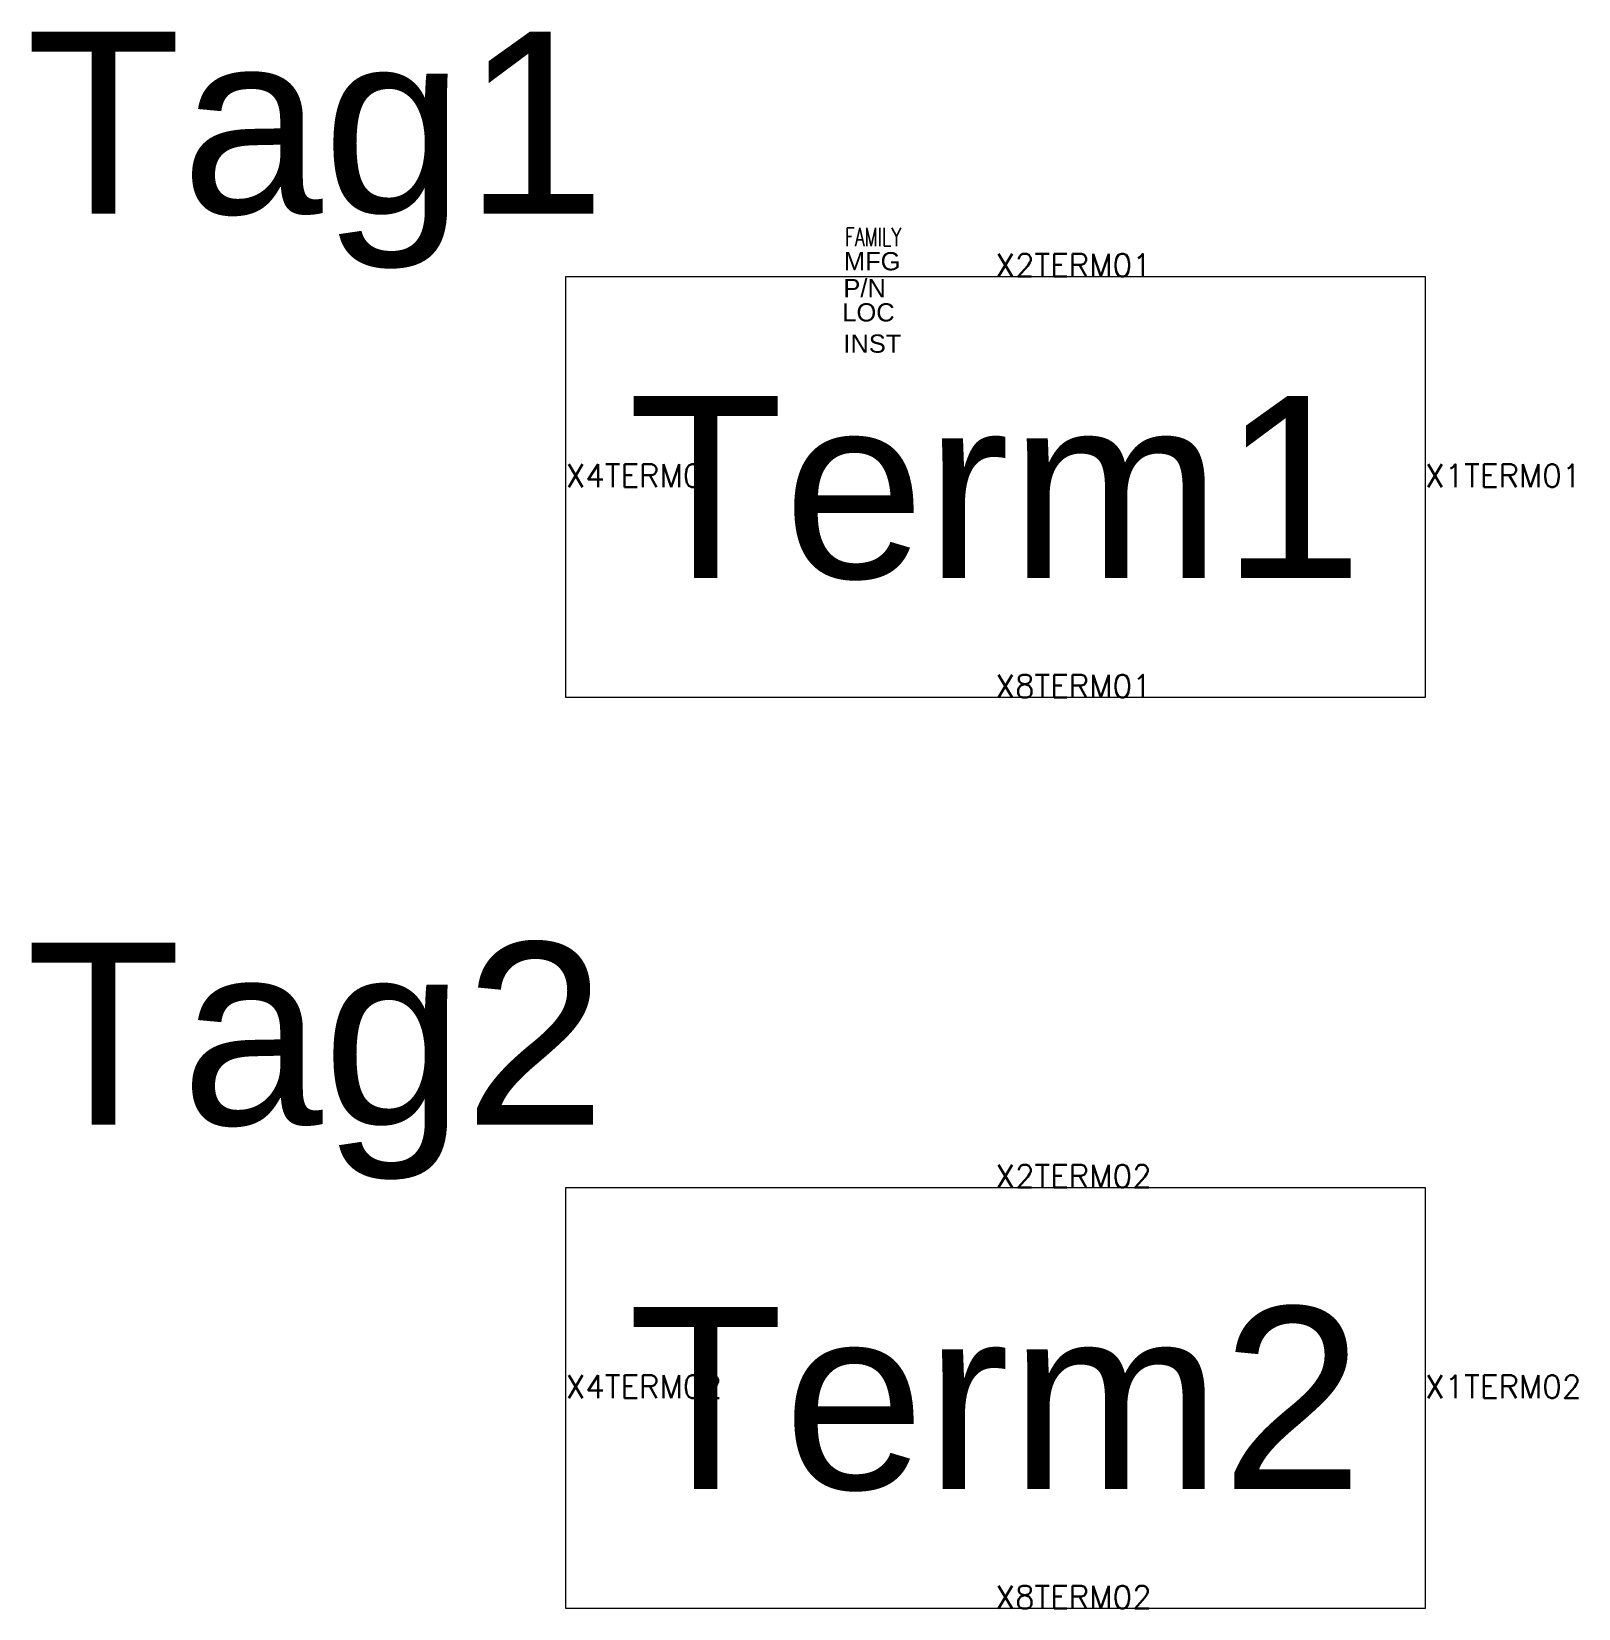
# Model space of a CAD drawing. Header units: inches. Extents: x -3.88 to 0.08, y -0.62 to 0.25.
# Drawn here: x -0.765 to 0.084, y -0.615 to 0.25 of the extents above; entities outside this region: 3.
import ezdxf
from ezdxf.enums import TextEntityAlignment as Align

# ---------------------------------------------------------------- set-up
doc = ezdxf.new("R2010")
doc.units = ezdxf.units.IN
doc.header["$MEASUREMENT"] = 0
doc.styles.add('INERCONNECT TABLES', font='arial.ttf', dxfattribs={"height": 0.1})
doc.styles.add('WD', font='romans.shx')

msp = doc.modelspace()

# ---------------------------------------------------------------- linework, layer by layer
for points in [[(-0.47188, 0.11548), (0, 0.11548), (0, -0.11548), (-0.47188, -0.11548)], [(-0.47188, -0.38452), (0, -0.38452), (0, -0.61548), (-0.47188, -0.61548)]]:
    msp.add_lwpolyline(points, close=True)

# ---------------------------------------------------------------- texts
at = {"linetype": 'Continuous', "style": 'INERCONNECT TABLES'}
for tag, height, flags, p in [('Tag1', 0.1, 8, (-0.45, 0.15)), ('MFG', 0.01, 9, (-0.28816, 0.11895)), ('Tag2', 0.1, 8, (-0.45, -0.35))]:
    msp.add_attdef(tag, text='', height=height, dxfattribs=dict(at, flags=flags)).set_placement(p, align=Align.RIGHT)
at = {"style": 'WD', "width": 0.7, "flags": 9}
msp.add_attdef('FAMILY', (-0.31862, 0.13227), '', height=0.01, dxfattribs=at)
at = {"style": 'WD', "flags": 9}
for tag, p in [('X2TERM01', (-0.23594, 0.11548)), ('X4TERM01', (-0.47188, 0)), ('X1TERM01', (0, 0)), ('X8TERM01', (-0.23594, -0.11548)), ('X2TERM02', (-0.23594, -0.38452)), ('X4TERM02', (-0.47188, -0.5)), ('X1TERM02', (0, -0.5)), ('X8TERM02', (-0.23594, -0.61548))]:
    msp.add_attdef(tag, p, '', height=0.0125, dxfattribs=at)
at = {"linetype": 'Continuous', "style": 'INERCONNECT TABLES', "flags": 9}
for tag, p in [('P/N', (-0.31949, 0.10419)), ('LOC', (-0.32007, 0.09087)), ('INST', (-0.31949, 0.07372))]:
    msp.add_attdef(tag, p, '', height=0.01, dxfattribs=at)
at = {"linetype": 'Continuous', "style": 'INERCONNECT TABLES', "flags": 8}
for tag, p in [('Term1', (-0.23594, 0)), ('Term2', (-0.23594, -0.5))]:
    msp.add_attdef(tag, text='', height=0.1, dxfattribs=at).set_placement(p, align=Align.MIDDLE_CENTER)
at = {"style": 'INERCONNECT TABLES', "flags": 8}
msp.add_attdef('Desc1', text='', height=0.1, dxfattribs=at).set_placement((-3.50005, -0.1), align=Align.MIDDLE_RIGHT)
at = {"linetype": 'Continuous', "style": 'INERCONNECT TABLES', "flags": 8}
for tag, p in [('Desc2', (-3.50005, -0.25)), ('Desc3', (-3.50005, -0.4))]:
    msp.add_attdef(tag, text='', height=0.1, dxfattribs=at).set_placement(p, align=Align.MIDDLE_RIGHT)

doc.saveas('drawing.dxf')
